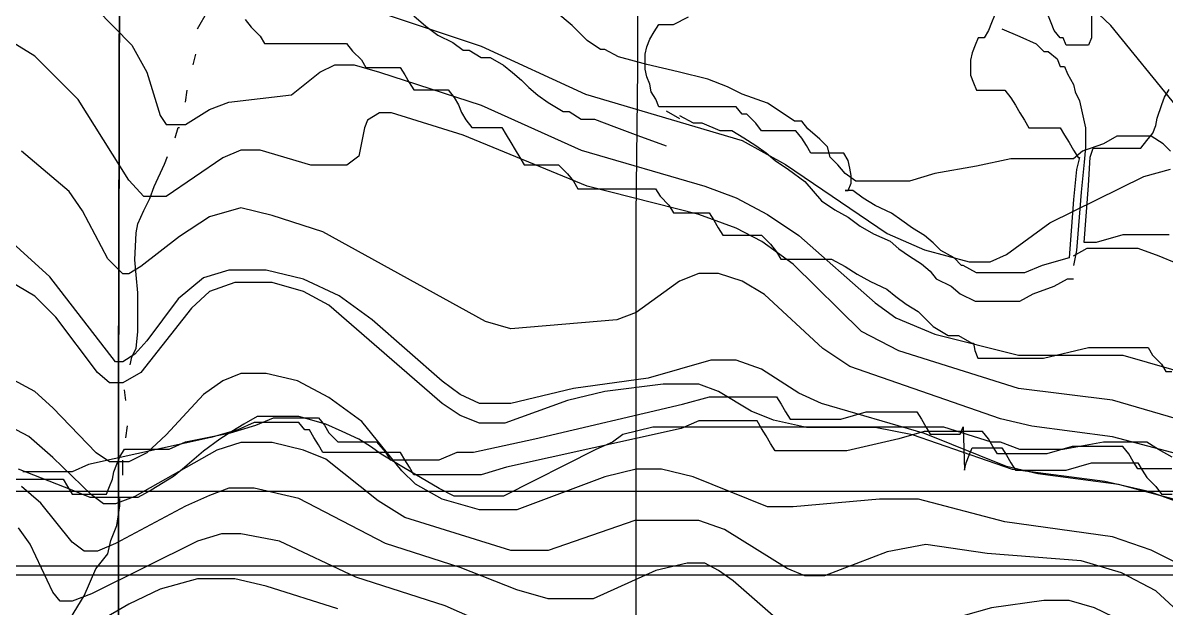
# Model space of a CAD drawing. Extents: x -0.49 to 6.91, y -0.57 to 8.11.
# Drawn here: x 1.6248 to 2.0287, y 2.6174 to 2.8242 of the extents above; entities that cross this region are included whole.
import ezdxf

# ---------------------------------------------------------------- set-up
doc = ezdxf.new("R2010")
doc.units = 0
for name, color, linetype in [('green', 7, 'CONTINUOUS'), ('Grid', 7, 'CONTINUOUS'), ('roads', 7, 'CONTINUOUS'), ('topo', 7, 'CONTINUOUS'), ('topo_grid', 7, 'CONTINUOUS'), ('water', 7, 'CONTINUOUS'), ('white', 7, 'CONTINUOUS')]:
    doc.layers.add(name, color=color, linetype=linetype)

msp = doc.modelspace()

# ---------------------------------------------------------------- linework, layer by layer
at = {"layer": 'green', "color": 3}
msp.add_lwpolyline([(2.030826, 2.67078), (2.026081, 2.673425), (2.021863, 2.676071), (2.017118, 2.676071), (2.011846, 2.676071), (2.006573, 2.676071), (1.992337, 2.673425), (1.987592, 2.673425), (1.98232, 2.673425), (1.977047, 2.673425), (1.970193, 2.676071), (1.96703, 2.676071), (1.950158, 2.681363), (1.94594, 2.681363), (1.937504, 2.681363), (1.921159, 2.681363), (1.886889, 2.681363), (1.863162, 2.681363), (1.855249, 2.681363), (1.851031, 2.681363), (1.847341, 2.681363), (1.836796, 2.678717), (1.833105, 2.676071), (1.827305, 2.673425), (1.794616, 2.657021), (1.793034, 2.657021), (1.788816, 2.657021), (1.785126, 2.657021), (1.780908, 2.657021), (1.777217, 2.657021), (1.771945, 2.659667), (1.759291, 2.667075), (1.751382, 2.671838), (1.747691, 2.674484), (1.743473, 2.67713), (1.737674, 2.679775), (1.731874, 2.682421), (1.722384, 2.685067), (1.715529, 2.685067), (1.711311, 2.685067), (1.707621, 2.685067), (1.702876, 2.682421), (1.698657, 2.679775), (1.69444, 2.67713), (1.68864, 2.672896), (1.681259, 2.666546), (1.678095, 2.6639), (1.670182, 2.659138), (1.665437, 2.656492), (1.661746, 2.656492), (1.660164, 2.656492), (1.658582, 2.656492), (1.653309, 2.656492), (1.648564, 2.656492), (1.642237, 2.659138), (1.623256, 2.666546)], dxfattribs=at)
at = {"layer": 'Grid', "color": 1}
for points in [[(1.658057, 2.278455), (1.658583, 2.485148), (1.658583, 2.691311), (1.65911, 2.897977), (1.65911, 3.10467), (1.86474, 3.10467), (2.07037, 3.10467), (2.276, 3.10467), (2.48163, 3.10467), (2.48163, 3.071994), (2.48163, 2.898533), (2.48163, 2.863185), (2.48163, 2.69237), (2.48163, 2.654402), (2.482157, 2.487265), (2.482157, 2.44509), (2.482157, 2.282186), (2.276, 2.27954), (2.069842, 2.276894), (1.864212, 2.274249)], [(0.833426, 2.274249), (0.8329, 2.480941), (0.832373, 2.688136), (0.831847, 2.894829), (0.830791, 3.101495), (1.038003, 3.101495), (1.245215, 3.101495), (1.452427, 3.101495), (1.659111, 3.101495), (1.659111, 2.894802), (1.658584, 2.688136), (1.658584, 2.481973), (1.658058, 2.27528), (1.451901, 2.27528), (1.245744, 2.27528), (1.039586, 2.27528)]]:
    msp.add_lwpolyline(points, close=True, dxfattribs=at)
at = {"layer": 'roads', "color": 7}
for points in [[(1.762979, 2.826751), (1.767197, 2.823047), (1.771415, 2.819872), (1.776687, 2.817226), (1.780378, 2.814581), (1.782487, 2.814581), (1.786705, 2.811935), (1.789868, 2.811935), (1.794613, 2.809289), (1.797777, 2.806643), (1.80094, 2.803997), (1.803578, 2.801351), (1.806741, 2.798706), (1.810432, 2.79606), (1.815704, 2.792885), (1.817813, 2.792885), (1.822031, 2.790239), (1.826776, 2.790239), (1.833635, 2.787593), (1.842071, 2.784418), (1.852088, 2.780714)], [(1.970721, 2.822068), (1.977048, 2.819423), (1.982848, 2.816777), (1.985483, 2.814131), (1.987066, 2.814131), (1.990228, 2.811485), (1.991281, 2.808839), (1.992864, 2.808839), (1.993919, 2.806193), (1.996028, 2.802489), (1.996555, 2.799843), (1.998137, 2.796668), (2.000246, 2.787143), (2.000246, 2.783968), (2.000246, 2.780264), (1.999716, 2.774973), (1.998663, 2.764389), (1.997081, 2.743752), (1.996028, 2.73846)], [(1.852088, 2.79307), (1.856833, 2.790424)], [(1.856833, 2.791483), (1.861578, 2.788837), (1.864742, 2.788837), (1.871069, 2.786191), (1.875286, 2.786191), (1.879504, 2.783545), (1.883722, 2.780899), (1.887413, 2.778253), (1.890577, 2.775608), (1.895322, 2.772433), (1.901121, 2.768199), (1.906921, 2.76132), (1.911666, 2.758145), (1.916412, 2.755499), (1.92063, 2.752324), (1.925375, 2.749678), (1.931174, 2.747033), (1.934338, 2.744387), (1.938029, 2.741741), (1.942246, 2.739095), (1.945414, 2.736449), (1.947523, 2.733803), (1.952796, 2.731158), (1.955959, 2.728512), (1.961232, 2.725866), (1.967032, 2.725866), (1.972831, 2.725866), (1.977049, 2.725866), (1.981794, 2.728512), (1.989176, 2.731158), (1.993921, 2.733803), (1.996029, 2.733803)], [(1.996029, 2.741926), (2.000774, 2.744572), (2.006047, 2.744572), (2.012374, 2.744572), (2.018701, 2.744572), (2.026082, 2.741926), (2.032409, 2.73928)], [(2.030826, 2.67078), (2.026081, 2.673425), (2.021863, 2.676071), (2.017118, 2.676071), (2.011846, 2.676071), (2.006573, 2.676071), (1.992337, 2.673425), (1.987592, 2.673425), (1.98232, 2.673425), (1.977047, 2.673425), (1.970193, 2.676071), (1.96703, 2.676071), (1.950158, 2.681363), (1.94594, 2.681363), (1.937504, 2.681363), (1.921159, 2.681363), (1.886889, 2.681363), (1.863162, 2.681363), (1.855249, 2.681363), (1.851031, 2.681363), (1.847341, 2.681363), (1.836796, 2.678717), (1.833105, 2.676071), (1.827305, 2.673425), (1.794616, 2.657021), (1.793034, 2.657021), (1.788816, 2.657021), (1.785126, 2.657021), (1.780908, 2.657021), (1.777217, 2.657021), (1.771945, 2.659667), (1.759291, 2.667075), (1.751382, 2.671838), (1.747691, 2.674484), (1.743473, 2.67713), (1.737674, 2.679775), (1.731874, 2.682421), (1.722384, 2.685067), (1.715529, 2.685067), (1.711311, 2.685067), (1.707621, 2.685067), (1.702876, 2.682421), (1.698657, 2.679775), (1.69444, 2.67713), (1.68864, 2.672896), (1.681259, 2.666546), (1.678095, 2.6639), (1.670182, 2.659138), (1.665437, 2.656492), (1.661746, 2.656492), (1.660164, 2.656492), (1.658582, 2.656492), (1.653309, 2.656492), (1.648564, 2.656492), (1.642237, 2.659138), (1.623256, 2.666546)]]:
    msp.add_lwpolyline(points, dxfattribs=at)
at = {"layer": 'topo', "color": 2}
for points in [[(1.617981, 2.87734), (1.644348, 2.874694), (1.65542, 2.87099), (1.661747, 2.865169), (1.67071, 2.854586), (1.681255, 2.844002), (1.690745, 2.83289), (1.697601, 2.828127), (1.704454, 2.828127), (1.720271, 2.83289), (1.732925, 2.83289), (1.743997, 2.830244), (1.786705, 2.815956), (1.823615, 2.799023), (1.878976, 2.782619), (1.894266, 2.774152), (1.93012, 2.749811), (1.9433, 2.74399), (1.959118, 2.739756), (1.966499, 2.739756), (1.972299, 2.742402), (1.987589, 2.753515), (2.020811, 2.769919), (2.0303, 2.772565)], [(1.638023, 2.84223), (1.663331, 2.8163), (1.668603, 2.806775), (1.673348, 2.79143), (1.675457, 2.788255), (1.677039, 2.788255), (1.682312, 2.788255), (1.690747, 2.793546), (1.697602, 2.796192), (1.719746, 2.798838), (1.729764, 2.806775), (1.735036, 2.809421), (1.74189, 2.809421), (1.750854, 2.806775), (1.786706, 2.795134), (1.822036, 2.779259), (1.865797, 2.766559), (1.876869, 2.762325), (1.887942, 2.756505), (1.899014, 2.749096), (1.925903, 2.725284), (1.933285, 2.719992), (1.946993, 2.714171), (1.976519, 2.706763), (2.01343, 2.706763), (2.039265, 2.699355)], [(2.03241, 2.79479), (2.009211, 2.823259), (2.000771, 2.831196)], [(2.040849, 2.681839), (2.009741, 2.690835), (1.976521, 2.695068), (1.934341, 2.708298), (1.92116, 2.715177), (1.896906, 2.738989), (1.885834, 2.746927), (1.876871, 2.751689), (1.86369, 2.756452), (1.824147, 2.766506), (1.780381, 2.784498), (1.755073, 2.792435), (1.750853, 2.792435), (1.746635, 2.789789), (1.745582, 2.787143), (1.743473, 2.777089), (1.739255, 2.773914), (1.7266, 2.773914), (1.708674, 2.779206), (1.701819, 2.779206), (1.695492, 2.77656), (1.675457, 2.762802), (1.671239, 2.762802), (1.667548, 2.762802), (1.662276, 2.768623), (1.64435, 2.797092), (1.62906, 2.812438), (1.617983, 2.819317)], [(2.047705, 2.667896), (2.009744, 2.67795), (1.981267, 2.681654), (1.970195, 2.6843), (1.916944, 2.702821), (1.907453, 2.709171), (1.88689, 2.728221), (1.878982, 2.732983), (1.870546, 2.735629), (1.863692, 2.735629), (1.856838, 2.732983), (1.841547, 2.721871), (1.834693, 2.719225), (1.797255, 2.71605), (1.788291, 2.718696), (1.730821, 2.75034), (1.712896, 2.756161), (1.701824, 2.758806), (1.690752, 2.755631), (1.680207, 2.748752), (1.666498, 2.738169), (1.662281, 2.735523), (1.660172, 2.735523), (1.654899, 2.740815), (1.645936, 2.757748), (1.641191, 2.764627), (1.624315, 2.778915)], [(2.0477, 2.651571), (2.011848, 2.661096), (1.983372, 2.6648), (1.9723, 2.667446), (1.943301, 2.679088), (1.906922, 2.689671), (1.899013, 2.693375), (1.885832, 2.701842), (1.876869, 2.705017), (1.867904, 2.705017), (1.84576, 2.698667), (1.819393, 2.694963), (1.797249, 2.689671), (1.786177, 2.689671), (1.779323, 2.692846), (1.772996, 2.697608), (1.748215, 2.719304), (1.736616, 2.727771), (1.723962, 2.733592), (1.710781, 2.736767), (1.6976, 2.736767), (1.688637, 2.734121), (1.679673, 2.726713), (1.668601, 2.711896), (1.664383, 2.707133), (1.660165, 2.704488), (1.65753, 2.704488), (1.63433, 2.734518), (1.613237, 2.753568)], [(2.039269, 2.652656), (2.022925, 2.658476), (2.007107, 2.662181), (1.974413, 2.666414), (1.939088, 2.678585), (1.925907, 2.681231), (1.901654, 2.681231), (1.890054, 2.683876), (1.882146, 2.687051), (1.870546, 2.693931), (1.863692, 2.696576), (1.851038, 2.696576), (1.830476, 2.693931), (1.817295, 2.690756), (1.795146, 2.682818), (1.786183, 2.682818), (1.779328, 2.685464), (1.773001, 2.689697), (1.732931, 2.72449), (1.723968, 2.729253), (1.712896, 2.732428), (1.69971, 2.732428), (1.690747, 2.729253), (1.68442, 2.723432), (1.666494, 2.700678), (1.660166, 2.696973), (1.655421, 2.696973), (1.651203, 2.700678), (1.636441, 2.720257), (1.629059, 2.727665), (1.620092, 2.732957)], [(2.033993, 2.6326), (2.023447, 2.637892), (2.00974, 2.642654), (1.971773, 2.647946), (1.941192, 2.655884), (1.927485, 2.655884), (1.896905, 2.653238), (1.887942, 2.653238), (1.861579, 2.663821), (1.850506, 2.666467), (1.841544, 2.666467), (1.830472, 2.663821), (1.79936, 2.652179), (1.786179, 2.652179), (1.772998, 2.655884), (1.763508, 2.661175), (1.758762, 2.665938), (1.744527, 2.6834), (1.732927, 2.691867), (1.721855, 2.697688), (1.710783, 2.700334), (1.70182, 2.700334), (1.695493, 2.697688), (1.688639, 2.692925), (1.675458, 2.678638), (1.668603, 2.672288), (1.662276, 2.669113), (1.655422, 2.669113), (1.650677, 2.672288), (1.635387, 2.688163), (1.62906, 2.693984), (1.620093, 2.698746)], [(2.031362, 2.617704), (2.025035, 2.623525), (2.012908, 2.629875), (1.998668, 2.634108), (1.965452, 2.636754), (1.943835, 2.639929), (1.930126, 2.637283), (1.907982, 2.628817), (1.901128, 2.628817), (1.894801, 2.631463), (1.872657, 2.645221), (1.863693, 2.648396), (1.856839, 2.648396), (1.841022, 2.648396), (1.810437, 2.637813), (1.797256, 2.637813), (1.759822, 2.649454), (1.750331, 2.655275), (1.731878, 2.670092), (1.723969, 2.673267), (1.712897, 2.675913), (1.701821, 2.675913), (1.693385, 2.673267), (1.664386, 2.656863), (1.657532, 2.654217), (1.653314, 2.654217), (1.649096, 2.657392), (1.635388, 2.670621), (1.626948, 2.678029), (1.615876, 2.68385)], [(1.892686, 2.612174), (1.875814, 2.626991), (1.870542, 2.630695), (1.865797, 2.633341), (1.85947, 2.633341), (1.848398, 2.630695), (1.826254, 2.620641), (1.819395, 2.620641), (1.810432, 2.620641), (1.79936, 2.623816), (1.779324, 2.631754), (1.752962, 2.64022), (1.722382, 2.656095), (1.706564, 2.659799), (1.697601, 2.659799), (1.690747, 2.657154), (1.682311, 2.653449), (1.657531, 2.64022), (1.651204, 2.637574), (1.646458, 2.637574), (1.642241, 2.640749), (1.631164, 2.654508), (1.62431, 2.660329)], [(1.801461, 2.606089), (1.774043, 2.61826), (1.74241, 2.628314), (1.715519, 2.641014), (1.701812, 2.64366), (1.694958, 2.64366), (1.686522, 2.641014), (1.649087, 2.622493), (1.642233, 2.619847), (1.638015, 2.619847), (1.635379, 2.623022), (1.627466, 2.639956), (1.623248, 2.645776)], [(1.736089, 2.617175), (1.710781, 2.625113), (1.699709, 2.627758), (1.686528, 2.627758), (1.673347, 2.624054), (1.662275, 2.618763), (1.64224, 2.607121)], [(2.01659, 2.611116), (2.003405, 2.617466), (1.994442, 2.620112), (1.985481, 2.620112), (1.967028, 2.617466), (1.936975, 2.608999)]]:
    msp.add_lwpolyline(points, dxfattribs=at)
at = {"layer": 'topo_grid', "color": 7}
msp.add_lwpolyline([(1.841537, 2.6022), (1.841537, 2.653344), (1.841537, 2.705017), (1.841537, 2.756161), (1.842063, 2.807834), (1.842063, 2.859507), (1.842063, 2.910624), (1.842063, 2.962298), (1.842063, 3.013441), (1.842063, 3.065115), (1.84259, 3.116788), (1.84259, 3.167932), (1.84259, 3.219605), (1.84259, 3.270749), (1.84259, 3.322422), (1.843116, 3.374095), (1.843116, 3.425239), (1.843116, 3.476912), (1.843116, 3.528056), (1.843116, 3.579703), (1.843116, 3.631376), (1.843643, 3.68252), (1.843643, 3.734193)], dxfattribs=at)
at = {"layer": 'water', "color": 4}
for points in [[(1.686529, 2.822068), (1.686529, 2.822068), (1.690219, 2.828418), (1.692857, 2.833181), (1.696547, 2.84006), (1.698658, 2.84641), (1.702876, 2.856993), (1.704458, 2.863343), (1.705514, 2.867577), (1.705514, 2.87181), (1.707096, 2.878689), (1.708152, 2.890331), (1.708152, 2.892977)], [(2.030301, 2.778862), (2.027665, 2.781508), (2.023447, 2.784154), (2.021339, 2.784154), (2.01923, 2.784154), (2.016067, 2.784154), (2.011322, 2.784154), (2.006576, 2.781508), (1.999195, 2.778862), (1.996031, 2.776216), (1.992341, 2.776216), (1.990232, 2.776216), (1.987068, 2.776216), (1.984958, 2.776216), (1.98074, 2.776216), (1.973886, 2.776216), (1.961759, 2.77357), (1.946992, 2.770924), (1.938029, 2.768279), (1.930648, 2.768279), (1.928011, 2.768279), (1.923793, 2.768279), (1.921684, 2.768279), (1.919049, 2.768279), (1.915358, 2.770924), (1.912723, 2.774099), (1.910088, 2.776745), (1.909035, 2.780449), (1.906397, 2.783095), (1.902179, 2.786799), (1.90007, 2.789445), (1.897435, 2.789445), (1.89269, 2.79262), (1.887945, 2.795795), (1.878982, 2.79897), (1.873709, 2.801616), (1.866855, 2.804262), (1.85631, 2.806908), (1.845238, 2.809554), (1.83522, 2.812199), (1.830475, 2.814845), (1.828893, 2.814845), (1.824148, 2.81802), (1.818876, 2.823312), (1.813076, 2.828074)], [(1.684947, 2.809395), (1.686, 2.813099), (1.686, 2.813099)], [(1.682311, 2.796219), (1.682838, 2.800452)], [(1.67862, 2.783571), (1.679673, 2.787276), (1.6802, 2.787276)], [(1.662802, 2.703429), (1.662802, 2.703429), (1.663329, 2.706075), (1.664911, 2.70925), (1.665437, 2.715071), (1.665437, 2.728829), (1.664911, 2.735179), (1.664384, 2.740471), (1.664911, 2.749996), (1.665437, 2.753171), (1.667546, 2.757933), (1.669655, 2.762167), (1.671237, 2.7664), (1.674928, 2.774338), (1.675984, 2.776983)], [(1.66122, 2.690782), (1.660694, 2.694486), (1.660694, 2.694486)], [(1.66122, 2.677606), (1.661747, 2.681839)], [(1.660166, 2.664403), (1.660166, 2.667049), (1.660166, 2.669695)], [(1.616931, 2.598495), (1.619566, 2.598495), (1.624311, 2.60167), (1.628529, 2.604845), (1.634329, 2.60855), (1.64171, 2.613841), (1.646455, 2.621779), (1.650673, 2.631304), (1.654891, 2.636595), (1.655947, 2.641358), (1.658056, 2.64665), (1.659109, 2.653529), (1.659109, 2.656175)]]:
    msp.add_lwpolyline(points, dxfattribs=at)
at = {"layer": 'white', "color": 7}
for points in [[(2.002354, 2.826857), (2.002354, 2.824211), (2.002354, 2.821566), (2.002354, 2.81892), (2.001298, 2.816274), (2.000245, 2.816274), (1.998663, 2.816274), (1.996554, 2.816274), (1.994972, 2.816274), (1.994446, 2.816274), (1.993393, 2.816274), (1.992337, 2.81892), (1.99181, 2.81892), (1.99181, 2.81892), (1.991284, 2.81892), (1.989175, 2.821566), (1.988122, 2.824211), (1.986013, 2.829503)], [(1.703352, 2.825376), (1.705461, 2.82273), (1.708624, 2.819555), (1.710206, 2.816909), (1.711788, 2.816909), (1.714424, 2.816909), (1.716532, 2.816909), (1.719168, 2.816909), (1.721803, 2.816909), (1.727603, 2.816909), (1.730238, 2.816909), (1.732876, 2.816909), (1.735511, 2.816909), (1.73762, 2.816909), (1.739202, 2.816909), (1.741311, 2.814263), (1.744474, 2.811088), (1.746056, 2.808442), (1.748165, 2.808442), (1.750274, 2.808442), (1.752382, 2.808442), (1.754491, 2.808442), (1.7566, 2.808442), (1.758179, 2.808442), (1.759761, 2.805796), (1.761344, 2.803151), (1.762926, 2.800505), (1.764508, 2.800505), (1.766617, 2.800505), (1.768726, 2.800505), (1.770834, 2.800505), (1.772943, 2.800505), (1.775052, 2.800505), (1.77716, 2.797859), (1.778745, 2.795213), (1.779796, 2.792567), (1.781378, 2.789921), (1.783492, 2.787276), (1.785601, 2.787276), (1.787709, 2.787276), (1.789818, 2.787276), (1.79193, 2.787276), (1.794038, 2.787276), (1.79562, 2.78463), (1.797203, 2.781984), (1.798785, 2.779338), (1.800367, 2.776692), (1.801949, 2.774046), (1.804058, 2.774046), (1.806167, 2.774046), (1.808275, 2.774046), (1.810384, 2.774046), (1.812493, 2.774046), (1.814075, 2.774046), (1.817238, 2.770871), (1.819347, 2.768226), (1.820929, 2.76558), (1.823038, 2.76558), (1.825673, 2.76558), (1.828308, 2.76558), (1.830946, 2.76558), (1.836745, 2.76558), (1.839383, 2.76558), (1.842018, 2.76558), (1.844127, 2.76558), (1.846236, 2.76558), (1.848344, 2.76558), (1.849926, 2.762934), (1.853091, 2.759759), (1.854673, 2.757113), (1.856782, 2.757113), (1.85889, 2.757113), (1.861526, 2.757113), (1.863634, 2.757113), (1.865216, 2.757113), (1.867325, 2.757113), (1.868907, 2.754467), (1.87049, 2.751821), (1.872072, 2.749176), (1.873651, 2.749176), (1.875763, 2.749176), (1.877871, 2.749176), (1.87998, 2.749176), (1.882089, 2.749176), (1.884198, 2.749176), (1.88578, 2.749176), (1.888944, 2.746001), (1.891052, 2.743355), (1.892632, 2.740709), (1.89527, 2.740709), (1.897379, 2.740709), (1.900017, 2.740709), (1.90318, 2.740709), (1.905815, 2.740709), (1.908453, 2.740709), (1.909506, 2.740709), (1.910562, 2.740709), (1.910562, 2.740709), (1.915307, 2.738063), (1.919525, 2.735417), (1.919525, 2.735417), (1.92427, 2.732771), (1.93007, 2.730126), (1.933233, 2.72748), (1.936924, 2.724834), (1.941142, 2.722188), (1.941142, 2.722188), (1.943777, 2.719542), (1.946412, 2.716896), (1.946412, 2.716896), (1.951685, 2.713721), (1.954848, 2.713721), (1.955375, 2.713721), (1.96012, 2.711076), (1.960647, 2.711076), (1.960647, 2.711076), (1.961173, 2.70843), (1.962226, 2.705784), (1.963282, 2.705784), (1.965391, 2.705784), (1.967505, 2.705784), (1.970138, 2.705784), (1.973305, 2.705784), (1.975941, 2.705784), (1.979104, 2.705784), (1.985431, 2.705784), (2.001249, 2.709488), (2.003884, 2.709488), (2.007047, 2.709488), (2.010211, 2.709488), (2.012846, 2.709488), (2.015481, 2.709488), (2.018119, 2.709488), (2.020228, 2.709488), (2.022337, 2.709488), (2.023916, 2.706842), (2.02708, 2.703667), (2.028662, 2.701021), (2.030771, 2.701021)], [(1.968088, 2.826857), (1.967032, 2.824211), (1.965979, 2.821566), (1.964397, 2.81892), (1.962288, 2.81892), (1.961235, 2.816274), (1.960179, 2.813628), (1.959653, 2.810982), (1.959653, 2.808336), (1.959653, 2.805691), (1.960706, 2.803045), (1.961762, 2.800399), (1.96387, 2.800399), (1.965979, 2.800399), (1.968088, 2.800399), (1.970197, 2.800399), (1.971779, 2.800399), (1.973887, 2.797753), (1.97547, 2.795107), (1.977052, 2.792461), (1.978634, 2.789816), (1.980214, 2.78717), (1.982322, 2.78717), (1.984431, 2.78717), (1.987069, 2.78717), (1.989178, 2.78717), (1.991286, 2.78717), (1.992869, 2.784524), (1.994451, 2.781878), (1.996033, 2.779232), (1.997615, 2.776586), (1.998142, 2.776586), (1.997086, 2.772353), (1.996033, 2.76177), (1.994451, 2.741132), (1.994451, 2.741132), (1.984961, 2.738486), (1.978634, 2.735841), (1.97546, 2.735841), (1.972825, 2.735841), (1.969661, 2.735841), (1.967026, 2.735841), (1.964917, 2.735841), (1.96439, 2.735841), (1.961755, 2.735841), (1.95701, 2.738486), (1.956484, 2.738486), (1.953846, 2.741132), (1.949101, 2.743778), (1.949101, 2.743778), (1.946466, 2.746424), (1.943302, 2.74907), (1.939085, 2.751716), (1.935389, 2.754361), (1.931699, 2.757007), (1.925899, 2.759653), (1.921681, 2.762299), (1.91799, 2.764945), (1.917463, 2.764945), (1.915354, 2.764945), (1.91641, 2.764945), (1.917463, 2.767591), (1.917463, 2.770236), (1.916937, 2.772882), (1.91641, 2.775528), (1.914828, 2.778174), (1.913246, 2.778174), (1.911137, 2.778174), (1.909028, 2.778174), (1.90692, 2.778174), (1.904811, 2.778174), (1.903229, 2.778174), (1.901646, 2.78082), (1.900067, 2.783466), (1.897955, 2.786111), (1.896373, 2.786111), (1.894265, 2.786111), (1.892156, 2.786111), (1.890047, 2.786111), (1.887412, 2.786111), (1.88583, 2.786111), (1.883721, 2.788757), (1.880558, 2.791932), (1.878976, 2.791932), (1.876867, 2.794578), (1.874758, 2.794578), (1.872122, 2.794578), (1.869485, 2.794578), (1.866849, 2.794578), (1.861049, 2.794578), (1.858413, 2.794578), (1.855777, 2.794578), (1.853142, 2.794578), (1.851033, 2.794578), (1.849451, 2.794578), (1.848395, 2.797224), (1.846813, 2.79987), (1.846286, 2.802516), (1.845231, 2.805161), (1.844704, 2.807807), (1.844704, 2.810453), (1.844704, 2.813099), (1.845231, 2.815745), (1.846286, 2.818391), (1.847866, 2.821036), (1.849448, 2.823682), (1.852083, 2.823682), (1.854721, 2.823682), (1.859993, 2.826328)], [(2.029776, 2.749281), (2.027668, 2.749281), (2.025032, 2.749281), (2.021868, 2.749281), (2.019233, 2.749281), (2.016069, 2.749281), (2.013434, 2.749281), (2.003944, 2.746636), (1.999721, 2.746636), (2.001303, 2.766744), (2.00183, 2.776798), (2.002885, 2.779973), (2.00447, 2.779973), (2.007103, 2.779973), (2.009743, 2.779973), (2.012379, 2.779973), (2.015016, 2.779973), (2.017652, 2.779973), (2.01976, 2.779973), (2.021869, 2.782619), (2.023978, 2.785265), (2.025031, 2.787911), (2.02556, 2.790556), (2.027142, 2.795319), (2.028198, 2.797965), (2.02978, 2.800611)], [(1.621679, 2.662974), (1.627478, 2.662974), (1.630116, 2.662974), (1.632751, 2.662974), (1.635387, 2.662974), (1.637495, 2.662974), (1.639078, 2.662974), (1.64066, 2.660329), (1.642242, 2.657683), (1.643824, 2.657683), (1.645406, 2.657683), (1.647515, 2.657683), (1.649624, 2.657683), (1.651206, 2.657683), (1.653315, 2.657683), (1.654371, 2.657683), (1.655424, 2.660329), (1.656479, 2.662974), (1.657006, 2.66562), (1.658059, 2.668266), (1.659115, 2.670912), (1.660697, 2.673558), (1.662805, 2.673558), (1.665441, 2.673558), (1.668076, 2.673558), (1.670711, 2.673558), (1.673346, 2.673558), (1.67651, 2.673558), (1.682314, 2.676204), (1.698131, 2.679379), (1.707094, 2.682024), (1.713421, 2.68467), (1.716585, 2.68467), (1.719221, 2.68467), (1.721856, 2.68467), (1.724494, 2.68467), (1.727129, 2.68467), (1.729238, 2.68467), (1.731347, 2.682024), (1.732929, 2.679379), (1.736093, 2.676204), (1.737675, 2.676204), (1.739784, 2.676204), (1.741893, 2.676204), (1.744001, 2.676204), (1.74611, 2.676204), (1.748219, 2.676204), (1.749801, 2.676204), (1.752965, 2.672499), (1.754547, 2.669854), (1.756129, 2.669854), (1.758238, 2.669854), (1.760876, 2.669854), (1.763511, 2.669854), (1.766146, 2.669854), (1.769309, 2.669854), (1.771947, 2.669854), (1.778274, 2.672499), (1.784074, 2.672499), (1.80569, 2.677262), (1.857889, 2.689433), (1.867378, 2.692079), (1.873179, 2.692079), (1.876346, 2.692079), (1.878982, 2.692079), (1.882145, 2.692079), (1.884253, 2.692079), (1.886891, 2.692079), (1.889, 2.692079), (1.891111, 2.692079), (1.892694, 2.689433), (1.894276, 2.686787), (1.895858, 2.684141), (1.897967, 2.684141), (1.900076, 2.684141), (1.902184, 2.684141), (1.90482, 2.684141), (1.907983, 2.684141), (1.910621, 2.684141), (1.913784, 2.684141), (1.922747, 2.686787), (1.925382, 2.686787), (1.92854, 2.686787), (1.931175, 2.686787), (1.93381, 2.686787), (1.936448, 2.686787), (1.938557, 2.686787), (1.940666, 2.686787), (1.942248, 2.684141), (1.94383, 2.681495), (1.945412, 2.678849), (1.946995, 2.678849), (1.948577, 2.678849), (1.950686, 2.678849), (1.952794, 2.678849), (1.954377, 2.678849), (1.955959, 2.678849), (1.957012, 2.681495), (1.957538, 2.666149), (1.957538, 2.666149), (1.958064, 2.668795), (1.95912, 2.671441), (1.960173, 2.674087), (1.961755, 2.674087), (1.963337, 2.674087), (1.965446, 2.674087), (1.967028, 2.674087), (1.969137, 2.674087), (1.970719, 2.674087), (1.972301, 2.671441), (1.973883, 2.668795), (1.975466, 2.666149), (1.977574, 2.666149), (1.979683, 2.666149), (1.982318, 2.666149), (1.984954, 2.666149), (1.987589, 2.666149), (1.990224, 2.666149), (1.993388, 2.666149), (2.002351, 2.668795), (2.005515, 2.668795), (2.00815, 2.668795), (2.011313, 2.668795), (2.013949, 2.668795), (2.016057, 2.668795), (2.018695, 2.668795), (2.020277, 2.666149), (2.02186, 2.663504), (2.025023, 2.660329), (2.027132, 2.657683), (2.028714, 2.657683), (2.030823, 2.657683)], [(2.030772, 2.666626), (2.027658, 2.666626), (2.025021, 2.666626), (2.022912, 2.666626), (2.020803, 2.666626), (2.018695, 2.666626), (2.017112, 2.669271), (2.01553, 2.671917), (2.013421, 2.674563), (2.011839, 2.674563), (2.009204, 2.674563), (2.007095, 2.674563), (2.004459, 2.674563), (2.001296, 2.674563), (1.998658, 2.674563), (1.995495, 2.674563), (1.986532, 2.671917), (1.983894, 2.671917), (1.980731, 2.671917), (1.978096, 2.671917), (1.975458, 2.671917), (1.972822, 2.671917), (1.970714, 2.671917), (1.969126, 2.671917), (1.967549, 2.674563), (1.965964, 2.677209), (1.963856, 2.679855), (1.962274, 2.679855), (1.960165, 2.679855), (1.95753, 2.679855), (1.954894, 2.679855), (1.952256, 2.679855), (1.949093, 2.679855), (1.946458, 2.679855), (1.943294, 2.679855), (1.934331, 2.677209), (1.915877, 2.672976), (1.90955, 2.672976), (1.906387, 2.672976), (1.903752, 2.672976), (1.900588, 2.672976), (1.897953, 2.672976), (1.895317, 2.672976), (1.893209, 2.672976), (1.890573, 2.672976), (1.888991, 2.675621), (1.887409, 2.678267), (1.885827, 2.680913), (1.884244, 2.683559), (1.882136, 2.683559), (1.880027, 2.683559), (1.877918, 2.683559), (1.875279, 2.683559), (1.872116, 2.683559), (1.869481, 2.683559), (1.866317, 2.683559), (1.863682, 2.683559), (1.857355, 2.680913), (1.795668, 2.667155), (1.786703, 2.664509), (1.7809, 2.664509), (1.777741, 2.664509), (1.7751, 2.664509), (1.771935, 2.664509), (1.769299, 2.664509), (1.76719, 2.664509), (1.765081, 2.664509), (1.762973, 2.664509), (1.761391, 2.667155), (1.759808, 2.669801), (1.758226, 2.672446), (1.756117, 2.672446), (1.754009, 2.672446), (1.7519, 2.672446), (1.749265, 2.672446), (1.746627, 2.672446), (1.740828, 2.672446), (1.73819, 2.672446), (1.735554, 2.672446), (1.733446, 2.672446), (1.730811, 2.672446), (1.729228, 2.675092), (1.727646, 2.677738), (1.726064, 2.680384), (1.724482, 2.680384), (1.722373, 2.68303), (1.720264, 2.68303), (1.717629, 2.68303), (1.714994, 2.68303), (1.712356, 2.68303), (1.709721, 2.68303), (1.706557, 2.68303), (1.700757, 2.680384), (1.691266, 2.677738), (1.648032, 2.668213), (1.642233, 2.665567), (1.635906, 2.665567), (1.633271, 2.665567), (1.630107, 2.665567), (1.627472, 2.665567), (1.624836, 2.665567)], [(2.046097, 2.632283), (1.603729, 2.632283), (1.602676, 2.634929), (1.60162, 2.637574), (1.600038, 2.64022), (1.598453, 2.642866), (1.596871, 2.645512), (1.594762, 2.645512), (1.590016, 2.648158), (1.587907, 2.648158), (1.586325, 2.650804), (1.584743, 2.653449), (1.583161, 2.656095), (1.581578, 2.658741), (1.57947, 2.658741), (2.144689, 2.658741)], [(2.144705, 2.629108), (1.579495, 2.629108)]]:
    msp.add_lwpolyline(points, dxfattribs=at)

doc.saveas('drawing.dxf')
